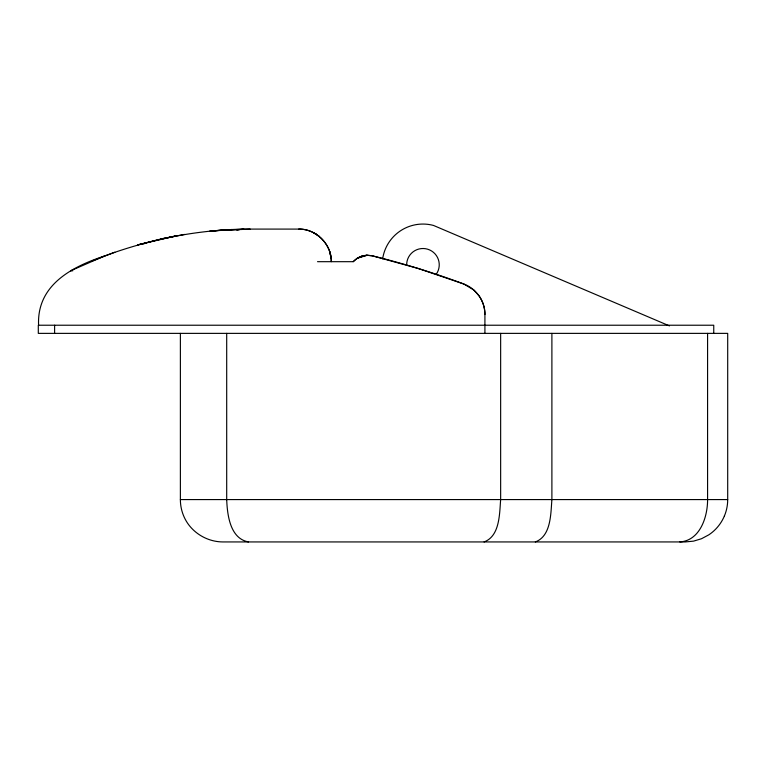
<?xml version="1.0" encoding="UTF-8"?>
<svg xmlns="http://www.w3.org/2000/svg" width="766" height="766" viewBox="0 0 766 766"><rect width="100%" height="100%" fill="white"/><g stroke="black" fill="none" stroke-linecap="round" stroke-linejoin="round"><path stroke-width="1.15" d="M38.587 325.224C36.749 285.144 71.602 266.836 104.703 255.93C151.17 238.781 200.539 229.111 250.118 229.091L298.683 229.091C316.09 228.689 331.668 244.268 331.266 261.685C331.592 244.258 316.099 228.766 298.683 229.091M317.526 261.685L353.203 261.685L357.224 258.295L361.983 256.112L367.125 255.27L372.333 255.825L418.217 268.483L463.736 283.975L473.857 290.027L479.104 295.915A32.584 32.584 0 0 1 484.916 314.5L484.916 333.373M104.703 255.93L70.635 270.771L72.799 270.771M92.447 260.852L114.862 252.205M357.224 258.295L367.144 255.27L361.983 256.112M161.052 238.954L137.775 244.89L176.19 235.861L161.052 238.954L184.587 234.396M484.093 541.935C499.949 536.056 499.48 513.823 500.648 499.576L500.648 333.373M535.338 541.935C551.194 536.056 550.725 513.823 551.893 499.576L551.893 333.373M359.522 257.05L361.858 256.687M139.986 244.268L144.717 243.578M236.847 230.173L239.203 229.829M241.568 229.484L243.933 229.139L212.996 230.786L250.118 229.091M679.844 541.935C700.095 540.643 707.679 516.782 707.583 499.576L707.583 333.373M209.578 231.121L231.945 229.503M180.383 333.373L180.383 499.576L727.7 499.576L727.7 333.373L38.3 333.373L38.3 325.224L713.749 325.224L713.749 333.373M248.557 541.935C230.078 538.699 227.301 514.943 226.698 499.576L226.698 333.373M669.455 325.904L433.527 225.453A40.732 40.732 0 0 0 382.655 258.86M316.569 234.444L313.476 232.644L319.135 236.311M330.615 255.193L329.667 251.612L331.103 258.41M484.916 314.5C485.098 301.191 476.213 288.523 463.736 283.975A814.698 814.698 0 0 0 372.333 255.825L367.69 255.26A19.552 19.552 0 0 0 353.203 261.685M54.606 325.224L54.606 333.373M406.669 265.39A16.297 16.297 0 0 1 427.62 249.189A16.297 16.297 0 0 1 436.237 274.238M180.374 499.576A42.006 41.517 90 0 0 187.574 523.197C195.426 534.678 208.84 541.84 222.743 541.935L685.34 541.935L693.594 541.122L701.512 538.728L708.809 534.84A42.369 41.958 -88.5 0 0 724.445 515.853M727.7 499.576A42.101 41.728 -89.8 0 1 724.387 515.997"/></g></svg>
